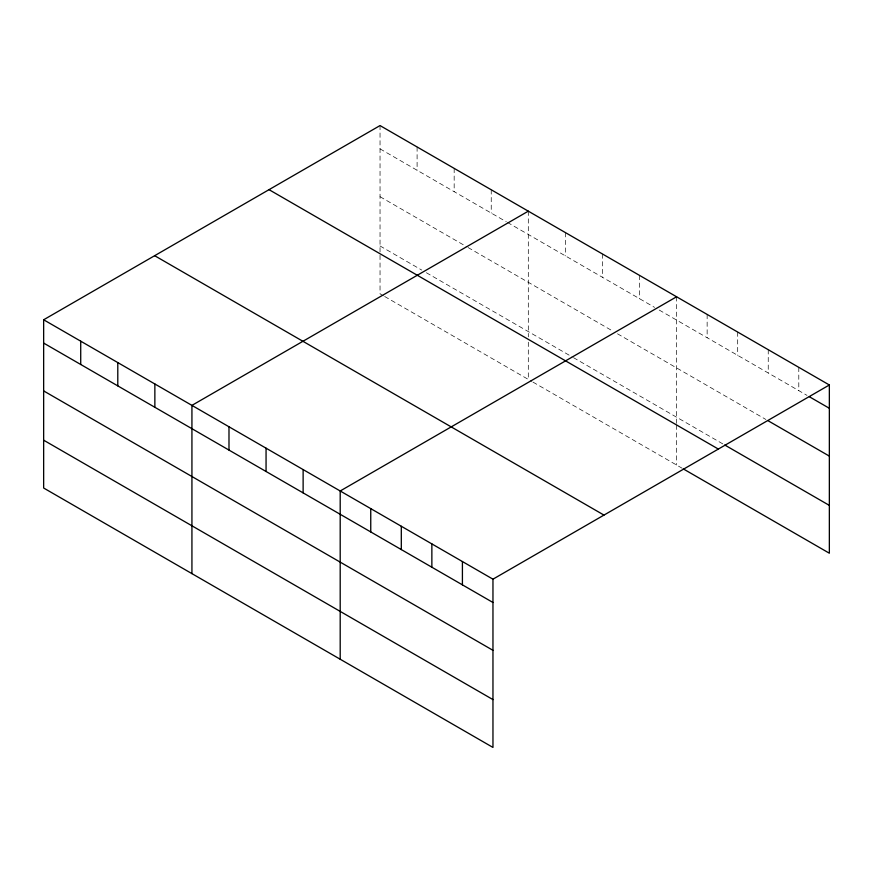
<?xml version="1.0" encoding="UTF-8"?>
<svg xmlns="http://www.w3.org/2000/svg" width="873" height="873" viewBox="0 0 873 873"><rect width="100%" height="100%" fill="white"/><g stroke="black" fill="none" stroke-linecap="round" stroke-linejoin="round"><path stroke-width="0.65" stroke-dasharray="4.37 3.27" d="M380.039 148.868L506.296 221.764M507.453 222.429L654.575 307.372M659.202 310.046L807.023 395.382M380.039 196.698L466.913 246.863M468.07 247.528L612.868 331.129M617.506 333.802L765.894 419.476M380.039 245.979L421.735 270.063M426.373 272.736L572.328 357.002M573.485 357.668L723.586 444.335M383.509 295.816L380.039 293.819L380.039 125.57M384.666 296.493L531.788 381.425M532.945 382.09L682.457 468.419M798.795 367.337L798.795 390.635M768.24 349.702L768.24 373M737.685 332.056L737.685 355.355M707.141 314.422L707.141 337.72M676.586 296.776L676.586 423.831M676.586 425.162L676.586 465.025M639.516 275.377L639.516 298.675M602.446 253.978L602.446 277.276M565.377 232.578L565.377 255.876M528.307 211.168L528.307 336.902M528.307 342.216L528.307 379.417M491.237 189.768L491.237 213.067M454.167 168.369L454.167 191.667M417.098 146.97L417.098 170.268"/><path stroke-width="1.31" d="M43.65 319.78L492.961 579.181L492.961 747.43L43.65 488.018L43.65 319.78L380.039 125.57L829.35 384.982L829.35 553.22L683.635 469.096M528.307 211.168L191.929 405.378L191.929 573.626M676.586 296.776L340.197 490.986L340.197 659.235M492.961 579.181L829.35 384.982M809.369 396.746L829.35 408.28M768.24 420.83L829.35 456.11M724.765 445.012L829.35 505.391M269.026 189.659L718.348 449.071M154.652 255.691L603.974 515.092M43.65 343.078L492.961 602.49M43.65 390.908L492.961 650.32M43.65 440.188L492.961 699.6M462.417 561.546L462.417 584.845M431.862 543.912L431.862 567.21M401.307 526.266L401.307 549.564M370.752 508.632L370.752 531.93M303.127 469.587L303.127 492.885M266.058 448.187L266.058 471.485M228.988 426.788L228.988 450.086M154.859 383.978L154.859 407.276M117.79 362.579L117.79 385.877M80.72 341.179L80.72 364.478"/></g></svg>
